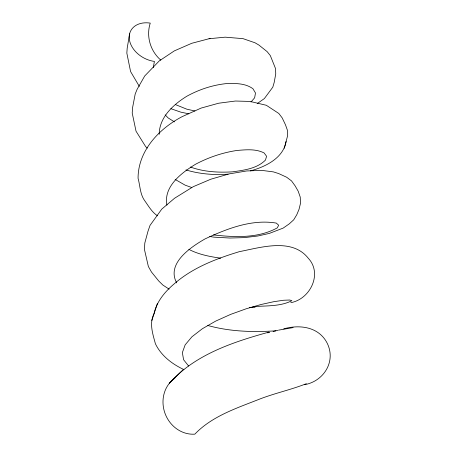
<?xml version="1.0" encoding="UTF-8"?>
<svg xmlns="http://www.w3.org/2000/svg" width="457" height="457" viewBox="0 0 457 457"><rect width="100%" height="100%" fill="white"/><g stroke="black" fill="none" stroke-linecap="round" stroke-linejoin="round"><path stroke-width="0.69" d="M290.801 302.66C310.137 299.232 322.779 273.703 308.275 258.239C292 237.566 260.81 247.494 239.365 251.653C216.19 258.713 192.825 267.596 174.34 283.74C164.994 291.566 156.602 301.597 153.998 313.799C149.051 323.482 152.815 334.038 155.409 343.773C161.132 355.677 172.072 364.075 183.851 369.553M129.611 33.812L127.195 48.145L126.835 53.103L130.582 71.555L139.311 86.362M153.249 67.602L154.409 61.421A24.181 17.732 28.9 0 1 129.308 38.948A24.181 17.732 28.9 0 1 150.256 23.113C145.977 36.292 150.359 51.087 160.79 60.107M250.402 170.901C265.249 166.851 283.203 158.339 286.111 141.476M284.283 148.285L287.59 135.826L287.373 130.136L285.476 124.79L282.175 117.877L278.81 113.467L266.328 105.281L250.042 101.425L235.424 101.031L218.657 103.219L201.143 108.075L182.434 116.506C159.247 128.463 138.037 150.696 138.071 178.299C140.19 185.868 139.973 194.419 144.88 200.931C148.674 206.261 151.941 212.179 157.545 215.847M151.798 320.523L157.402 303.488M251.019 101.997L254.64 97.787L255.497 93.017L252.938 88.721C245.318 83.185 235.521 83.305 226.523 83.58C212.568 85.036 199.121 89.481 186.844 96.233C173.34 104.544 159.253 117.318 159.196 134.335M183.417 369.399L169.461 383.177C194.888 354.546 233.201 341.996 269.053 332.068M257.44 103.431L264.352 98.581L272.806 87.167L274.2 82.391L275.737 73.92L275.565 68.67L270.327 55.611L267.156 51.658L258.936 45.083L255.006 42.775L243.038 38.651L225.164 37.166L209.049 38.736L191.791 43.278L174.346 50.876L159.247 60.93L144.726 75.965L137.14 89.264L135.203 93.999L132.576 107.669L132.216 113.068L136.02 131.17L145.732 146.72L147.343 148.102M174.82 378.213A30.608 27.763 69 0 0 164.948 413.191A30.608 27.763 69 0 0 194.848 434.15C212.128 416.047 236.897 408.112 259.599 399.104C274.92 393.157 291.195 389.707 306.418 383.663M304.436 384.731C323.562 381.361 336.078 361.79 327.383 343.573C319.197 326.909 299.975 324.213 283.706 328.874M267.631 332.862L269.67 332.353M273.069 331.502L277.827 330.308M278.507 330.143L293.108 327.606M209.049 38.736L210.1 38.628M275.834 330.817C253.098 332.336 229.825 331.645 207.781 325.481M228.077 174.146C213.985 175.22 199.526 174.014 185.97 169.941M252.892 306.664C265.791 305.596 280.141 306.727 291.886 300.689L289.698 300.015L283.586 300.255L273.834 301.689L261.078 304.499L246.294 308.749L230.705 314.365L215.635 321.134L202.365 328.732L191.957 336.769L185.159 344.846L182.354 352.598L183.588 359.722L188.604 366.006M249.499 307.344L255.069 307.338M220.72 258.171C209.82 256.657 198.675 254.503 188.844 249.362M209.689 236.492L213.853 237.143L229.814 238.034L244.432 237.617L257.862 235.989L269.35 233.401L283.163 228.1L289.247 223.873L293.72 219.811L296.764 214.75L299.004 209.409L300.512 203.279L300.232 197.081L298.204 191.237L295.096 185.828L291.52 180.892L286.659 177.242L278.696 173.574L273.452 171.901L261.798 170.381L246.654 170.958L229.186 173.894L210.86 179.201L193.277 186.662L174.608 198.218L161.755 209.123L150.016 225.421L147.971 231.311L144.8 243.073L144.463 249.528L148.365 266.517L151.478 272.024L158.71 280.975L162.858 285.042L169.13 289.15M188.838 113.816L180.909 112.176L170.878 108.686M213.528 234.904C234.618 237.354 258.114 238.434 277.279 227.877L278.661 225.215L276.319 223.096C251.784 218.977 227.02 228.677 205.107 238.88C190.803 247.066 166.108 263.466 176.67 282.889M194.905 110.994L186.782 109.166L175.551 104.642M191.729 187.519L185.188 185.182L175.14 179.435M190.426 167.039C203.822 171.883 218.366 172.706 232.487 171.843C243.975 170.221 256.885 168.69 265.477 160.076L266.58 156.26L264.112 152.952C255.726 148.668 246.032 149.73 236.983 150.45C222.479 152.638 208.501 157.385 195.55 164.246C181.606 172.74 163.258 186.519 166.936 205.13M174.443 121.882L168.153 117.923L165.166 114.873"/></g></svg>
